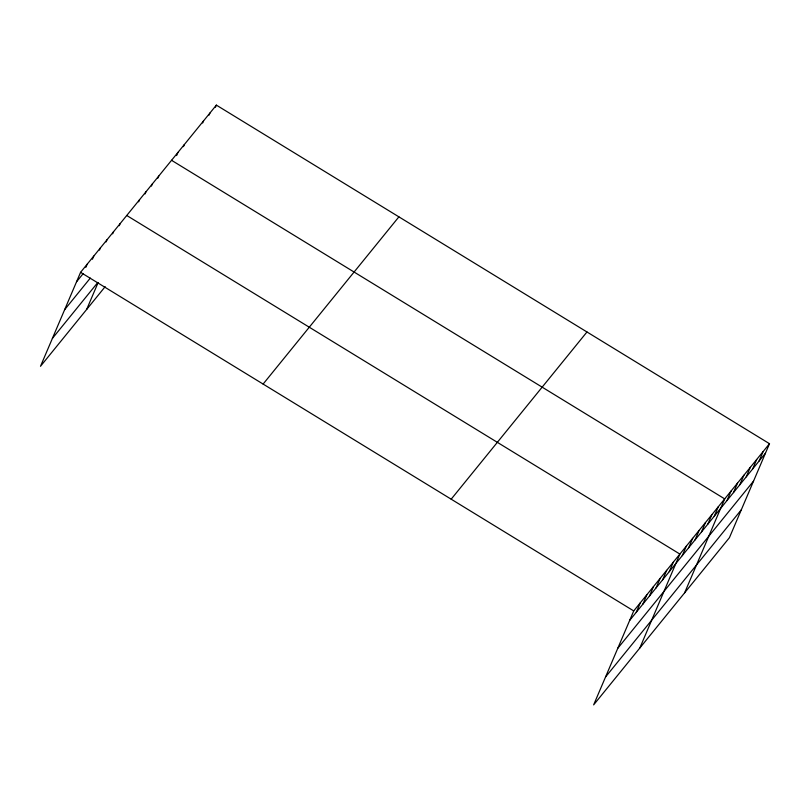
<?xml version="1.0" encoding="UTF-8"?>
<svg xmlns="http://www.w3.org/2000/svg" width="810" height="810" viewBox="0 0 810 810"><rect width="100%" height="100%" fill="white"/><g stroke="black" fill="none" stroke-linecap="round" stroke-linejoin="round"><path stroke-width="1.21" d="M769.5 443.708L633.724 610.922L593.639 704.882L729.425 537.668L769.5 443.708L216.361 105.118L80.575 272.332L40.5 366.292L105.158 286.669M85.83 267.361L87.176 264.202M92.421 259.24L93.768 256.081M99.468 250.067L100.359 247.961M106.059 241.947L106.96 239.841M112.651 233.827L113.552 231.721M119.252 225.706L120.143 223.6M86.66 309.44L98.061 282.72M138.652 201.822L139.543 199.716M145.051 193.934L145.942 191.828M151.45 186.057L152.351 183.951M157.849 178.17L158.75 176.064M176.6 155.571L177.947 152.412M183.455 146.64L184.356 144.534M202.652 122.988L203.553 120.882M209.061 115.111L209.952 113.005M215.46 107.224L216.361 105.118M636.275 612.269L640.315 602.792M642.867 604.149L646.906 594.672M649.468 596.028L653.508 586.551M656.059 587.908L660.099 578.431M662.651 579.788L666.701 570.311M669.252 571.668L673.292 562.191M639.809 648.03L679.884 554.07L126.745 215.48M682.243 555.66L686.283 546.183M688.642 547.773L692.692 538.306M695.051 539.895L699.091 530.418M701.45 532.008L705.49 522.541M707.849 524.131L711.889 514.654M714.248 516.243L718.288 506.766M684.612 592.849L724.697 498.889L171.548 160.299M727.056 500.479L731.096 491.002M733.455 492.601L737.495 483.125M739.854 484.714L743.894 475.237M746.253 476.837L750.293 467.36M752.652 468.95L756.702 459.472M759.061 461.072L763.101 451.595M76.535 281.799L83.136 273.679M64.648 309.683L90.295 278.103M52.397 338.408L97.828 282.457M263.118 384.061L398.895 216.857M451.18 499.183L586.966 331.978M629.684 620.389L765.46 453.185M617.787 648.273L753.563 481.069M605.536 676.998L741.312 509.794M80.575 272.332L633.724 610.922"/></g></svg>
